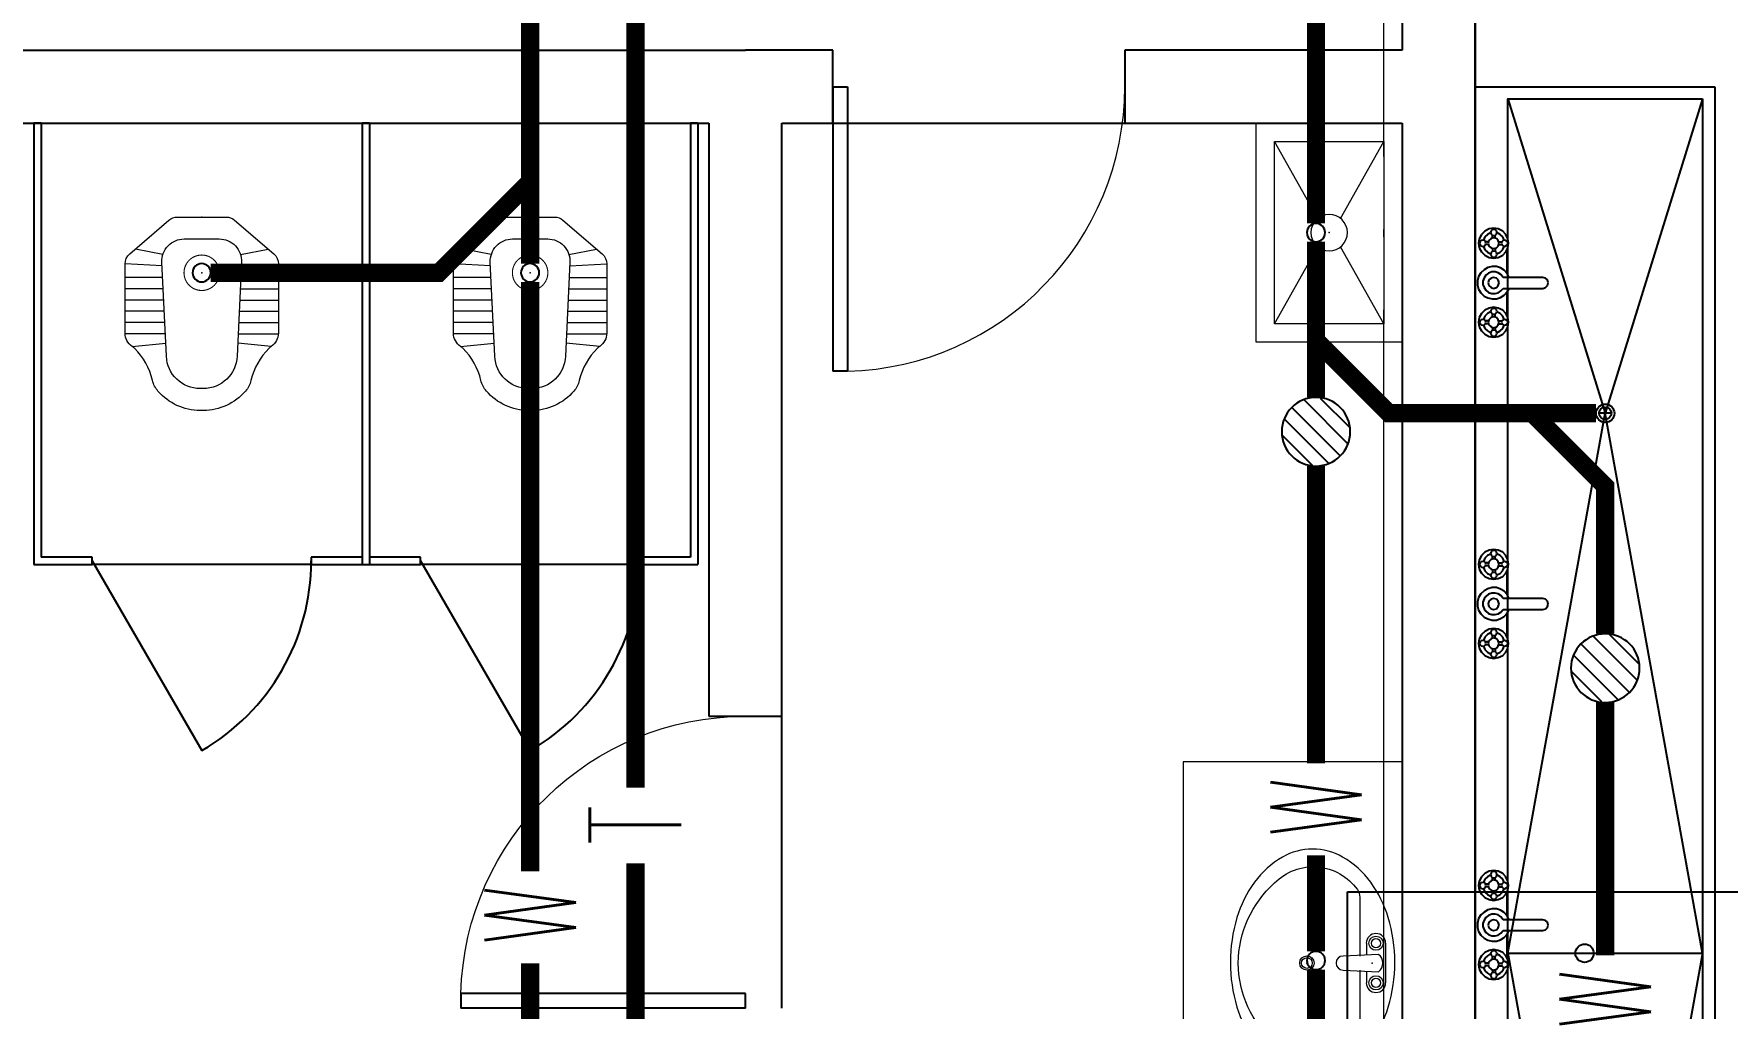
# Model space of a CAD drawing. Extents: x 1475400 to 1714963, y -629303 to -315532.
# Drawn here: x 1529958 to 1534599, y -370838 to -368167 of the extents above; entities that cross this region are included whole.
import ezdxf

# ---------------------------------------------------------------- set-up
doc = ezdxf.new("R2010")
doc.units = 0
doc.header["$LTSCALE"] = 1000
doc.linetypes.add('DASH', pattern=[0.35, 0.25, -0.1])
doc.linetypes.add('DOTE', pattern=[2.42, 2, -0.2, 0.02, -0.2])
doc.layers.add('DOTE', color=8, linetype='DOTE', lineweight=9)
doc.layers.add('LVTRY', color=8, linetype='Continuous', lineweight=9)
for name, color, linetype in [('LATRINE', 8, 'Continuous'), ('P-ANNO-IDEN', 3, 'Continuous'), ('P-DOMS-EQPM', 4, 'Continuous'), ('P-DOMS-IDEN', 7, 'Continuous'), ('P-DOMS-PIPE', 2, 'DASH'), ('P-FLDR', 7, 'Continuous'), ('P-VENT-IDEN', 153, 'Continuous'), ('P-VENT-PIPE', 205, 'Continuous'), ('WALL', 2, 'Continuous'), ('WINDOW', 4, 'Continuous'), ('建筑底图', 7, 'Continuous'), ('洁具', 253, 'Continuous')]:
    doc.layers.add(name, color=color, linetype=linetype)
doc.styles.add('_TWT_PIPETEXT', font='SIMPLEX', dxfattribs={"width": 0.8, "height": 2.5, "bigfont": 'HZTXT'})

# ---------------------------------------------------------------- blocks, each defined once
blk = doc.blocks.new('$DorLib2D$00000228')
at = {"color": 0}
blk.add_line((0.5, 0), (0, 0.866), dxfattribs=at)
blk.add_arc((0.5, 0), 1, 120, 180, dxfattribs=at)
blk = doc.blocks.new('$lvtry$00000204')
at = {"color": 0}
for p, q in [((-106.4, -102.8, 0), (-181.9, -87.7, 0)), ((48.2, -60, 0), (-48.2, -60, 0)), ((106.4, -102.8, 0), (181.9, -87.7, 0)), ((-108.6, -133.5, 0), (-210, -128, 0)), ((-109.1, -123.9, 0), (-97, -381.5, 0)), ((97, -381.5, 0), (109.1, -123.9, 0)), ((108.6, -133.5, 0), (210, -128, 0)), ((-107.1, -165.6, 0), (-210, -165.6, 0)), ((107.1, -165.6, 0), (210, -165.6, 0)), ((-105.7, -196.5, 0), (-210, -196.5, 0)), ((-104.2, -227.4, 0), (-210, -227.4, 0)), ((104.2, -227.4, 0), (210, -227.4, 0)), ((105.7, -196.5, 0), (210, -196.5, 0)), ((-102.8, -258.3, 0), (-210, -258.3, 0)), ((102.8, -258.3, 0), (210, -258.3, 0)), ((-101.3, -289.2, 0), (-210, -289.2, 0)), ((-99.9, -320.1, 0), (-210, -320.1, 0)), ((99.9, -320.1, 0), (210, -320.1, 0)), ((101.3, -289.2, 0), (210, -289.2, 0)), ((-190.7, -354.4, 0), (-98.7, -345.4, 0)), ((190.7, -354.4, 0), (98.7, -345.4, 0)), ((-4.3, -470, 0), (4.3, -470, 0))]:
    blk.add_line(p, q, dxfattribs=at)
at = {"color": 0, "elevation": 0}
blk.add_lwpolyline([(184.4, -359.6, -0.046574), (190.7, -354.4, 0.248797), (210, -318.1), (210, -128.3, 0.218491), (197.5, -101.1), (90.1, -8.7, 0.179479), (66.7, 0), (-66.7, 0, 0.179479), (-90.1, -8.7), (-197.5, -101.1, 0.218491), (-210, -128.3), (-210, -318.1, 0.248797), (-190.7, -354.4, -0.046574), (-184.4, -359.6, -0.139709), (-134.8, -448, 0.12003), (-120, -477, 0.218108), (-4.3, -530), (4.3, -530, 0.218108), (120, -477, 0.12003), (134.8, -448, -0.139709)], format="xyb", close=True, dxfattribs=at)
at = {"color": 0, "const_width": 3, "elevation": 0}
blk.add_lwpolyline([(48.6, -152.7, 1), (-48.6, -152.7, 1)], format="xyb", close=True, dxfattribs=at)
at = {"color": 0}
for centre, radius, start, end in [((-48.2, -121, 0), 61, 90, 182.693), ((48.2, -121, 0), 61, 357.307, 90), ((-4.3, -377.2, 0), 92.8, 182.693, 270), ((4.3, -377.2, 0), 92.8, 270, 357.307)]:
    blk.add_arc(centre, radius, start, end, dxfattribs=at)
for p in [(0, 0), (0, -152.7, 0)]:
    blk.add_point(p, dxfattribs=at)
blk = doc.blocks.new('a es')
at = {"layer": 'LATRINE'}
for p, q in [((133985.4, -20934.1), (133985.4, -21094.1)), ((135195.4, -20934.1), (133985.4, -20934.1)), ((134005.4, -21094.1), (134005.4, -20954.1)), ((135195.4, -20954.1), (134005.4, -20954.1)), ((135195.4, -20954.1), (135195.4, -20934.1)), ((133985.4, -21094.1), (134005.4, -21094.1)), ((134005.4, -21694.1), (133985.4, -21694.1)), ((133985.4, -21694.1), (133985.4, -21854.1)), ((134005.4, -21834.1), (134005.4, -21694.1)), ((135195.4, -21854.1), (133985.4, -21854.1)), ((135195.4, -21834.1), (134005.4, -21834.1)), ((135195.4, -21854.1), (135195.4, -21834.1))]:
    blk.add_line(p, q, dxfattribs=at)
at = {"layer": 'WINDOW'}
blk.add_line((133985.4, -21694.1), (133985.4, -21094.1), dxfattribs=at)
at = {"layer": 'LVTRY', "yscale": -1, "rotation": 89.99999999999999}
blk.add_blockref('$lvtry$00000204', (134938, -21394.1, 0), dxfattribs=at)
at = {"layer": 'WINDOW', "xscale": 600, "yscale": 600, "zscale": 600, "rotation": 90}
blk.add_blockref('$DorLib2D$00000228', (133995.4, -21394.1), dxfattribs=at)
blk = doc.blocks.new('$DorLib2D$00000001')
for p, q in [((0.45, 0.975), (0.5, 0.975)), ((0.45, 0), (0.45, 0.975)), ((0.5, 0), (0.5, 0.975)), ((0.5, 0), (0.45, 0))]:
    blk.add_line(p, q)
at = {"lineweight": 13}
blk.add_arc((0.475, 0), 0.975, 91.46928, 180, dxfattribs=at)
blk = doc.blocks.new('$lvtry$00000191')
at = {"color": 0}
for p, q in [((-250, -100, 0), (-39, -218.8, 0)), ((39, -218.8, 0), (250, -100, 0)), ((-250, -400, 0), (-39, -281.2, 0)), ((39, -281.2, 0), (250, -400, 0))]:
    blk.add_line(p, q, dxfattribs=at)
at = {"color": 0, "elevation": 0}
for points in [[(300, -450), (300, -50), (-300, -50), (-300, -450)], [(250, -400), (250, -100), (-250, -100), (-250, -400)]]:
    blk.add_lwpolyline(points, close=True, dxfattribs=at)
at = {"color": 0}
blk.add_circle((0, -250, 0), 50, dxfattribs=at)
for p in [(0, -100, 0), (0, -250, 0)]:
    blk.add_point(p, dxfattribs=at)
blk = doc.blocks.new('$lvtry$00000196')
at = {"color": 0}
for points in [[(219.4, -384.7, 0.106486), (288.5, -307.6, 0.130324), (310.3, -225.4, 0.130324), (288.5, -143.1, 0.106486), (219.4, -66, 0.084172), (122.7, -18.1, 0.073176), (0, 0, 0.073176), (-122.7, -18.1, 0.084172), (-219.4, -66, 0.106486), (-288.5, -143.1, 0.130324), (-310.3, -225.4, 0.130324), (-288.5, -307.6, 0.106486), (-219.4, -384.7, 0.084172), (-122.7, -432.7, 0.073176), (0, -450.7, 0.073176), (122.7, -432.7, 0.084172)], [(-21.8, -44.3), (-17.3, -142, 1), (21, -142), (25.6, -44.3, 0.493794)]]:
    blk.add_lwpolyline(points, format="xyb", close=True, dxfattribs=at)
for points in [[(-52.4, -25.1), (56.2, -25.1)], [(-52.4, -78), (-20.3, -78)], [(24, -78), (56.2, -78)]]:
    blk.add_lwpolyline(points, dxfattribs=at)
for points in [[(-217.8, -329.4, -0.467303), (-199.2, -102.7, -0.154885), (-179, -96.3), (-17.3, -96.3, -0.154885)], [(21, -96.3), (182.8, -96.3, -0.154885), (203, -102.7, -0.467303), (221.6, -329.4, -0.210278), (1.9, -429.5, -0.210278), (-217.8, -329.4, -0.467303)]]:
    blk.add_lwpolyline(points, format="xyb", dxfattribs=at)
for centre, radius in [((-52.4, -51.6), 19.4), ((-52.4, -51.6), 12.6), ((56.2, -51.6), 19.4), ((56.2, -51.6), 12.6), ((1.9, -241), 19.7), ((1.9, -241), 14.7)]:
    blk.add_circle(centre, radius, dxfattribs=at)
for centre, start, end in [((-52.4, -51.6), 90, 270), ((56.2, -51.6), 270, 90)]:
    blk.add_arc(centre, 26.5, start, end, dxfattribs=at)
for p in [(1.9, -62.4), (1.9, -241)]:
    blk.add_point(p, dxfattribs=at)
blk = doc.blocks.new('sadsdfc')
blk.add_circle((872613.2, -288489.6), 25)
at = {"layer": 'DOTE'}
blk.add_line((872063.1, -322606.2), (872063.1, -276588.1), dxfattribs=at)
at = {"layer": 'LVTRY', "color": 8}
blk.add_lwpolyline([(872113.1, -289764.6), (872113.1, -287964.6), (871513.1, -287964.6), (871513.1, -289764.6)], close=True, dxfattribs=at)
at = {"layer": 'WALL'}
for p, q in [((872113.1, -284114.6), (872113.1, -286014.6)), ((872313.1, -284114.6), (872313.1, -286114.6)), ((868263.1, -286014.6), (870313.1, -286014.6)), ((870553, -286014.6), (870313.1, -286014.6)), ((870553, -286214.6), (870553, -286014.6)), ((872113.1, -286014.6), (871353, -286014.6)), ((871353, -286014.6), (871353, -286214.6)), ((872313.1, -286114.6), (872313.1, -290364.6)), ((868263.1, -286214.6), (870213.1, -286214.6)), ((870213.1, -286214.6), (870213.1, -287840.1)), ((870413.1, -287840.1), (870413.1, -286214.6)), ((870413.1, -286214.6), (870553, -286214.6)), ((871353, -286214.6), (872113.1, -286214.6)), ((872113.1, -286214.6), (872113.1, -290364.6)), ((870213.1, -287840.1), (870413.1, -287840.1))]:
    blk.add_line(p, q, dxfattribs=at)
at = {"layer": 'WINDOW'}
for p, q in [((870553, -286214.6), (871353, -286214.6)), ((870413.1, -288640.1), (870413.1, -287840.1))]:
    blk.add_line(p, q, dxfattribs=at)
at = {"layer": '洁具'}
for p, q in [((872403.1, -286147.9), (872669.8, -287009.7)), ((872936.5, -286147.9), (872669.8, -287009.7)), ((872403.1, -290831.2), (872403.1, -286312.5)), ((872936.5, -286312.5), (872936.5, -290831.2)), ((872330.7, -286519.5), (872324.7, -286531.5)), ((872339.7, -286510.5), (872330.7, -286519.5)), ((872351.7, -286504.6), (872339.7, -286510.5)), ((872346.7, -286519.5), (872339.7, -286526.5)), ((872355.7, -286515.5), (872346.7, -286519.5)), ((872363.7, -286502.6), (872351.7, -286504.6)), ((872356.7, -286509.5), (872355.7, -286513.5)), ((872355.7, -286513.5), (872356.7, -286518.5)), ((872359.7, -286506.6), (872356.7, -286509.5)), ((872356.7, -286518.5), (872359.7, -286521.5)), ((872363.7, -286505.6), (872359.7, -286506.6)), ((872376.7, -286504.6), (872363.7, -286502.6)), ((872368.7, -286506.6), (872363.7, -286505.6)), ((872371.7, -286509.5), (872368.7, -286506.6)), ((872368.7, -286521.5), (872371.7, -286518.5)), ((872372.7, -286513.5), (872371.7, -286509.5)), ((872371.7, -286518.5), (872372.7, -286513.5)), ((872381.7, -286519.5), (872372.7, -286514.5)), ((872388.7, -286510.5), (872376.7, -286504.6)), ((872388.7, -286526.5), (872381.7, -286519.5)), ((872397.7, -286519.5), (872388.7, -286510.5)), ((872402.7, -286531.5), (872397.7, -286519.5)), ((872324.7, -286531.5), (872322.7, -286543.5)), ((872322.7, -286543.5), (872324.7, -286556.5)), ((872324.7, -286556.5), (872330.7, -286567.5)), ((872326.7, -286539.5), (872325.7, -286543.5)), ((872325.7, -286543.5), (872326.7, -286547.5)), ((872329.7, -286536.5), (872326.7, -286539.5)), ((872326.7, -286547.5), (872329.7, -286550.5)), ((872334.7, -286535.5), (872329.7, -286536.5)), ((872329.7, -286550.5), (872334.7, -286552.5)), ((872338.7, -286536.5), (872334.7, -286535.5)), ((872334.7, -286552.5), (872338.7, -286550.5)), ((872339.7, -286526.5), (872335.7, -286535.5)), ((872335.7, -286552.5), (872339.7, -286561.5)), ((872341.7, -286539.5), (872338.7, -286536.5)), ((872338.7, -286550.5), (872341.7, -286547.5)), ((872339.7, -286561.5), (872346.7, -286568.5)), ((872349.7, -286539.5), (872341.7, -286539.5)), ((872342.7, -286543.5), (872341.7, -286539.5)), ((872341.7, -286547.5), (872342.7, -286543.5)), ((872349.7, -286547.5), (872341.7, -286547.5)), ((872350.7, -286536.5), (872348.7, -286543.5)), ((872348.7, -286543.5), (872350.7, -286551.5)), ((872356.7, -286530.5), (872350.7, -286536.5)), ((872350.7, -286551.5), (872356.7, -286556.5)), ((872363.7, -286528.5), (872356.7, -286530.5)), ((872356.7, -286556.5), (872363.7, -286558.5)), ((872359.7, -286566.5), (872356.7, -286569.5)), ((872359.7, -286521.5), (872363.7, -286522.5)), ((872363.7, -286565.5), (872359.7, -286566.5)), ((872360.7, -286529.5), (872360.7, -286521.5)), ((872360.7, -286558.5), (872360.7, -286566.5)), ((872363.7, -286522.5), (872368.7, -286521.5)), ((872371.7, -286530.5), (872363.7, -286528.5)), ((872363.7, -286558.5), (872371.7, -286556.5)), ((872368.7, -286566.5), (872363.7, -286565.5)), ((872367.7, -286529.5), (872367.7, -286521.5)), ((872367.7, -286558.5), (872367.7, -286566.5)), ((872371.7, -286569.5), (872368.7, -286566.5)), ((872376.7, -286536.5), (872371.7, -286530.5)), ((872371.7, -286556.5), (872376.7, -286551.5)), ((872378.7, -286543.5), (872376.7, -286536.5)), ((872376.7, -286551.5), (872378.7, -286543.5)), ((872378.7, -286539.5), (872386.7, -286539.5)), ((872378.7, -286547.5), (872386.7, -286547.5)), ((872381.7, -286568.5), (872388.7, -286560.5)), ((872386.7, -286539.5), (872385.7, -286543.5)), ((872385.7, -286543.5), (872386.7, -286547.5)), ((872389.7, -286536.5), (872386.7, -286539.5)), ((872386.7, -286547.5), (872389.7, -286550.5)), ((872392.7, -286535.5), (872388.7, -286526.5)), ((872388.7, -286560.5), (872392.7, -286551.5)), ((872393.7, -286535.5), (872389.7, -286536.5)), ((872389.7, -286550.5), (872393.7, -286552.5)), ((872397.7, -286536.5), (872393.7, -286535.5)), ((872393.7, -286552.5), (872397.7, -286550.5)), ((872401.7, -286539.5), (872397.7, -286536.5)), ((872397.7, -286550.5), (872401.7, -286547.5)), ((872397.7, -286567.5), (872402.7, -286556.5)), ((872399.7, -286564.5), (872399.7, -286624.4)), ((872402.7, -286543.5), (872401.7, -286539.5)), ((872401.7, -286547.5), (872402.7, -286543.5)), ((872404.7, -286543.5), (872402.7, -286531.5)), ((872402.7, -286556.5), (872404.7, -286543.5)), ((872330.7, -286567.5), (872339.7, -286576.5)), ((872347.7, -286610.4), (872337.7, -286616.4)), ((872339.7, -286576.5), (872351.7, -286582.5)), ((872346.7, -286568.5), (872355.7, -286572.5)), ((872359.7, -286607.4), (872347.7, -286610.4)), ((872351.7, -286582.5), (872363.7, -286584.5)), ((872356.7, -286569.5), (872355.7, -286573.5)), ((872355.7, -286573.5), (872356.7, -286577.5)), ((872356.7, -286577.5), (872359.7, -286580.5)), ((872359.7, -286580.5), (872363.7, -286581.5)), ((872371.7, -286607.4), (872359.7, -286607.4)), ((872363.7, -286581.5), (872368.7, -286580.5)), ((872363.7, -286584.5), (872376.7, -286582.5)), ((872368.7, -286580.5), (872371.7, -286577.5)), ((872372.7, -286573.5), (872371.7, -286569.5)), ((872371.7, -286577.5), (872372.7, -286573.5)), ((872382.7, -286611.4), (872371.7, -286607.4)), ((872372.7, -286572.5), (872381.7, -286568.5)), ((872376.7, -286582.5), (872388.7, -286576.5)), ((872392.7, -286617.4), (872382.7, -286611.4)), ((872388.7, -286576.5), (872397.7, -286567.5)), ((872322.7, -286634.4), (872319.7, -286646.4)), ((872319.7, -286646.4), (872319.7, -286658.4)), ((872319.7, -286658.4), (872322.7, -286669.4)), ((872328.7, -286624.4), (872322.7, -286634.4)), ((872337.7, -286616.4), (872328.7, -286624.4)), ((872337.7, -286638.4), (872334.7, -286647.4)), ((872334.7, -286647.4), (872334.7, -286656.4)), ((872334.7, -286656.4), (872337.7, -286665.4)), ((872342.7, -286631.4), (872337.7, -286638.4)), ((872349.7, -286625.4), (872342.7, -286631.4)), ((872350.7, -286644.4), (872348.7, -286652.4)), ((872348.7, -286652.4), (872350.7, -286659.4)), ((872358.7, -286622.4), (872349.7, -286625.4)), ((872356.7, -286639.4), (872350.7, -286644.4)), ((872363.7, -286637.4), (872356.7, -286639.4)), ((872367.7, -286622.4), (872358.7, -286622.4)), ((872371.7, -286639.4), (872363.7, -286637.4)), ((872376.7, -286624.4), (872367.7, -286622.4)), ((872376.7, -286644.4), (872371.7, -286639.4)), ((872383.7, -286629.4), (872376.7, -286624.4)), ((872378.7, -286652.4), (872376.7, -286644.4)), ((872376.7, -286659.4), (872378.7, -286652.4)), ((872389.7, -286637.4), (872383.7, -286629.4)), ((872498.7, -286637.4), (872389.7, -286637.4)), ((872400.7, -286626.4), (872392.7, -286617.4)), ((872406.7, -286637.4), (872400.7, -286626.4)), ((872505.7, -286639.4), (872498.7, -286637.4)), ((872511.7, -286644.4), (872505.7, -286639.4)), ((872513.7, -286652.4), (872511.7, -286644.4)), ((872511.7, -286659.4), (872513.7, -286652.4)), ((872322.7, -286669.4), (872328.7, -286679.3)), ((872328.7, -286679.3), (872337.7, -286688.3)), ((872337.7, -286665.4), (872342.7, -286672.4)), ((872337.7, -286688.3), (872347.7, -286693.3)), ((872342.7, -286672.4), (872349.7, -286678.3)), ((872347.7, -286693.3), (872359.7, -286696.3)), ((872349.7, -286678.3), (872358.7, -286681.3)), ((872350.7, -286659.4), (872356.7, -286665.4)), ((872356.7, -286665.4), (872363.7, -286667.4)), ((872358.7, -286681.3), (872367.7, -286681.3)), ((872359.7, -286696.3), (872371.7, -286696.3)), ((872363.7, -286667.4), (872371.7, -286665.4)), ((872367.7, -286681.3), (872376.7, -286679.3)), ((872371.7, -286665.4), (872376.7, -286659.4)), ((872371.7, -286696.3), (872382.7, -286692.3)), ((872376.7, -286679.3), (872383.7, -286674.4)), ((872382.7, -286692.3), (872392.7, -286686.3)), ((872383.7, -286674.4), (872389.7, -286667.4)), ((872389.7, -286667.4), (872498.7, -286667.4)), ((872392.7, -286686.3), (872400.7, -286677.3)), ((872399.7, -286679.3), (872399.7, -286739.3)), ((872400.7, -286677.3), (872406.7, -286667.4)), ((872498.7, -286667.4), (872505.7, -286665.4)), ((872505.7, -286665.4), (872511.7, -286659.4)), ((872324.7, -286747.3), (872322.7, -286760.2)), ((872330.7, -286736.3), (872324.7, -286747.3)), ((872339.7, -286727.3), (872330.7, -286736.3)), ((872339.7, -286743.3), (872335.7, -286752.3)), ((872351.7, -286721.3), (872339.7, -286727.3)), ((872346.7, -286736.3), (872339.7, -286743.3)), ((872355.7, -286731.3), (872346.7, -286736.3)), ((872356.7, -286747.3), (872350.7, -286753.3)), ((872363.7, -286719.3), (872351.7, -286721.3)), ((872356.7, -286726.3), (872355.7, -286730.3)), ((872355.7, -286730.3), (872356.7, -286734.3)), ((872359.7, -286723.3), (872356.7, -286726.3)), ((872356.7, -286734.3), (872359.7, -286737.3)), ((872363.7, -286745.3), (872356.7, -286747.3)), ((872363.7, -286722.3), (872359.7, -286723.3)), ((872359.7, -286737.3), (872363.7, -286738.3)), ((872360.7, -286746.3), (872360.7, -286738.3)), ((872376.7, -286721.3), (872363.7, -286719.3)), ((872368.7, -286723.3), (872363.7, -286722.3)), ((872363.7, -286738.3), (872368.7, -286737.3)), ((872371.7, -286747.3), (872363.7, -286745.3)), ((872367.7, -286746.3), (872367.7, -286738.3)), ((872371.7, -286726.3), (872368.7, -286723.3)), ((872368.7, -286737.3), (872371.7, -286734.3)), ((872372.7, -286730.3), (872371.7, -286726.3)), ((872371.7, -286734.3), (872372.7, -286730.3)), ((872376.7, -286753.3), (872371.7, -286747.3)), ((872381.7, -286736.3), (872372.7, -286731.3)), ((872388.7, -286727.3), (872376.7, -286721.3)), ((872388.7, -286743.3), (872381.7, -286736.3)), ((872397.7, -286736.3), (872388.7, -286727.3)), ((872392.7, -286752.3), (872388.7, -286743.3)), ((872402.7, -286747.3), (872397.7, -286736.3)), ((872404.7, -286760.2), (872402.7, -286747.3)), ((872322.7, -286760.2), (872324.7, -286773.2)), ((872324.7, -286773.2), (872330.7, -286784.2)), ((872326.7, -286756.3), (872325.7, -286760.2)), ((872325.7, -286760.2), (872326.7, -286764.2)), ((872329.7, -286753.3), (872326.7, -286756.3)), ((872326.7, -286764.2), (872329.7, -286767.2)), ((872334.7, -286752.3), (872329.7, -286753.3)), ((872329.7, -286767.2), (872334.7, -286768.2)), ((872330.7, -286784.2), (872339.7, -286793.2)), ((872338.7, -286753.3), (872334.7, -286752.3)), ((872334.7, -286768.2), (872338.7, -286767.2)), ((872335.7, -286768.2), (872339.7, -286777.2)), ((872341.7, -286756.3), (872338.7, -286753.3)), ((872338.7, -286767.2), (872341.7, -286764.2)), ((872339.7, -286777.2), (872346.7, -286784.2)), ((872339.7, -286793.2), (872351.7, -286799.2)), ((872349.7, -286756.3), (872341.7, -286756.3)), ((872342.7, -286760.2), (872341.7, -286756.3)), ((872341.7, -286764.2), (872342.7, -286760.2)), ((872349.7, -286764.2), (872341.7, -286764.2)), ((872346.7, -286784.2), (872355.7, -286789.2)), ((872350.7, -286753.3), (872348.7, -286760.2)), ((872348.7, -286760.2), (872350.7, -286767.2)), ((872350.7, -286767.2), (872356.7, -286773.2)), ((872356.7, -286786.2), (872355.7, -286790.2)), ((872355.7, -286790.2), (872356.7, -286794.2)), ((872356.7, -286773.2), (872363.7, -286775.2)), ((872359.7, -286783.2), (872356.7, -286786.2)), ((872356.7, -286794.2), (872359.7, -286797.2)), ((872363.7, -286782.2), (872359.7, -286783.2)), ((872359.7, -286797.2), (872363.7, -286798.2)), ((872360.7, -286774.2), (872360.7, -286782.2)), ((872363.7, -286775.2), (872371.7, -286773.2)), ((872368.7, -286783.2), (872363.7, -286782.2)), ((872363.7, -286798.2), (872368.7, -286797.2)), ((872367.7, -286774.2), (872367.7, -286782.2)), ((872371.7, -286786.2), (872368.7, -286783.2)), ((872368.7, -286797.2), (872371.7, -286794.2)), ((872371.7, -286773.2), (872376.7, -286767.2)), ((872372.7, -286790.2), (872371.7, -286786.2)), ((872371.7, -286794.2), (872372.7, -286790.2)), ((872372.7, -286789.2), (872381.7, -286784.2)), ((872378.7, -286760.2), (872376.7, -286753.3)), ((872376.7, -286767.2), (872378.7, -286760.2)), ((872376.7, -286799.2), (872388.7, -286793.2)), ((872378.7, -286756.3), (872386.7, -286756.3)), ((872378.7, -286764.2), (872386.7, -286764.2)), ((872381.7, -286784.2), (872388.7, -286777.2)), ((872386.7, -286756.3), (872385.7, -286760.2)), ((872385.7, -286760.2), (872386.7, -286764.2)), ((872389.7, -286753.3), (872386.7, -286756.3)), ((872386.7, -286764.2), (872389.7, -286767.2)), ((872388.7, -286777.2), (872392.7, -286768.2)), ((872388.7, -286793.2), (872397.7, -286784.2)), ((872393.7, -286752.3), (872389.7, -286753.3)), ((872389.7, -286767.2), (872393.7, -286768.2)), ((872397.7, -286753.3), (872393.7, -286752.3)), ((872393.7, -286768.2), (872397.7, -286767.2)), ((872401.7, -286756.3), (872397.7, -286753.3)), ((872397.7, -286767.2), (872401.7, -286764.2)), ((872397.7, -286784.2), (872402.7, -286773.2)), ((872402.7, -286760.2), (872401.7, -286756.3)), ((872401.7, -286764.2), (872402.7, -286760.2)), ((872402.7, -286773.2), (872404.7, -286760.2)), ((872351.7, -286799.2), (872363.7, -286801.2)), ((872363.7, -286801.2), (872376.7, -286799.2)), ((872686.5, -287009.7), (872653.2, -287009.7)), ((872330.7, -287399.7), (872324.7, -287411.7)), ((872339.7, -287390.7), (872330.7, -287399.7)), ((872351.7, -287384.7), (872339.7, -287390.7)), ((872346.7, -287399.7), (872339.7, -287406.7)), ((872355.7, -287395.7), (872346.7, -287399.7)), ((872363.7, -287382.7), (872351.7, -287384.7)), ((872356.7, -287389.7), (872355.7, -287393.7)), ((872355.7, -287393.7), (872356.7, -287398.7)), ((872359.7, -287386.7), (872356.7, -287389.7)), ((872356.7, -287398.7), (872359.7, -287401.7)), ((872363.7, -287385.7), (872359.7, -287386.7)), ((872359.7, -287401.7), (872363.7, -287402.7)), ((872360.7, -287409.7), (872360.7, -287401.7)), ((872376.7, -287384.7), (872363.7, -287382.7)), ((872368.7, -287386.7), (872363.7, -287385.7)), ((872363.7, -287402.7), (872368.7, -287401.7)), ((872367.7, -287409.7), (872367.7, -287401.7)), ((872371.7, -287389.7), (872368.7, -287386.7)), ((872368.7, -287401.7), (872371.7, -287398.7)), ((872372.7, -287393.7), (872371.7, -287389.7)), ((872371.7, -287398.7), (872372.7, -287393.7)), ((872381.7, -287399.7), (872372.7, -287394.7)), ((872388.7, -287390.7), (872376.7, -287384.7)), ((872388.7, -287406.7), (872381.7, -287399.7)), ((872397.7, -287399.7), (872388.7, -287390.7)), ((872402.7, -287411.7), (872397.7, -287399.7)), ((872324.7, -287411.7), (872322.7, -287423.7)), ((872322.7, -287423.7), (872324.7, -287436.7)), ((872324.7, -287436.7), (872330.7, -287447.7)), ((872326.7, -287419.7), (872325.7, -287423.7)), ((872325.7, -287423.7), (872326.7, -287427.7)), ((872329.7, -287416.7), (872326.7, -287419.7)), ((872326.7, -287427.7), (872329.7, -287430.7)), ((872334.7, -287415.7), (872329.7, -287416.7)), ((872329.7, -287430.7), (872334.7, -287432.7)), ((872330.7, -287447.7), (872339.7, -287456.7)), ((872338.7, -287416.7), (872334.7, -287415.7)), ((872334.7, -287432.7), (872338.7, -287430.7)), ((872339.7, -287406.7), (872335.7, -287415.7)), ((872335.7, -287432.7), (872339.7, -287441.7)), ((872341.7, -287419.7), (872338.7, -287416.7)), ((872338.7, -287430.7), (872341.7, -287427.7)), ((872339.7, -287441.7), (872346.7, -287448.7)), ((872349.7, -287419.7), (872341.7, -287419.7)), ((872342.7, -287423.7), (872341.7, -287419.7)), ((872341.7, -287427.7), (872342.7, -287423.7)), ((872349.7, -287427.7), (872341.7, -287427.7)), ((872350.7, -287416.7), (872348.7, -287423.7)), ((872348.7, -287423.7), (872350.7, -287431.7)), ((872356.7, -287410.7), (872350.7, -287416.7)), ((872350.7, -287431.7), (872356.7, -287436.7)), ((872363.7, -287408.7), (872356.7, -287410.7)), ((872356.7, -287436.7), (872363.7, -287438.7)), ((872359.7, -287446.7), (872356.7, -287449.7)), ((872363.7, -287445.7), (872359.7, -287446.7)), ((872360.7, -287438.7), (872360.7, -287446.7)), ((872371.7, -287410.7), (872363.7, -287408.7)), ((872363.7, -287438.7), (872371.7, -287436.7)), ((872368.7, -287446.7), (872363.7, -287445.7)), ((872367.7, -287438.7), (872367.7, -287446.7)), ((872371.7, -287449.7), (872368.7, -287446.7)), ((872376.7, -287416.7), (872371.7, -287410.7)), ((872371.7, -287436.7), (872376.7, -287431.7)), ((872378.7, -287423.7), (872376.7, -287416.7)), ((872376.7, -287431.7), (872378.7, -287423.7)), ((872378.7, -287419.7), (872386.7, -287419.7)), ((872378.7, -287427.7), (872386.7, -287427.7)), ((872381.7, -287448.7), (872388.7, -287440.7)), ((872386.7, -287419.7), (872385.7, -287423.7)), ((872385.7, -287423.7), (872386.7, -287427.7)), ((872389.7, -287416.7), (872386.7, -287419.7)), ((872386.7, -287427.7), (872389.7, -287430.7)), ((872392.7, -287415.7), (872388.7, -287406.7)), ((872388.7, -287440.7), (872392.7, -287431.7)), ((872388.7, -287456.7), (872397.7, -287447.7)), ((872393.7, -287415.7), (872389.7, -287416.7)), ((872389.7, -287430.7), (872393.7, -287432.7)), ((872397.7, -287416.7), (872393.7, -287415.7)), ((872393.7, -287432.7), (872397.7, -287430.7)), ((872401.7, -287419.7), (872397.7, -287416.7)), ((872397.7, -287430.7), (872401.7, -287427.7)), ((872397.7, -287447.7), (872402.7, -287436.7)), ((872399.7, -287444.7), (872399.7, -287504.6)), ((872402.7, -287423.7), (872401.7, -287419.7)), ((872401.7, -287427.7), (872402.7, -287423.7)), ((872404.7, -287423.7), (872402.7, -287411.7)), ((872402.7, -287436.7), (872404.7, -287423.7)), ((872347.7, -287490.6), (872337.7, -287496.6)), ((872339.7, -287456.7), (872351.7, -287462.7)), ((872346.7, -287448.7), (872355.7, -287452.7)), ((872359.7, -287487.6), (872347.7, -287490.6)), ((872351.7, -287462.7), (872363.7, -287464.6)), ((872356.7, -287449.7), (872355.7, -287453.7)), ((872355.7, -287453.7), (872356.7, -287457.7)), ((872356.7, -287457.7), (872359.7, -287460.7)), ((872359.7, -287460.7), (872363.7, -287461.7)), ((872371.7, -287487.6), (872359.7, -287487.6)), ((872363.7, -287461.7), (872368.7, -287460.7)), ((872363.7, -287464.6), (872376.7, -287462.7)), ((872368.7, -287460.7), (872371.7, -287457.7)), ((872372.7, -287453.7), (872371.7, -287449.7)), ((872371.7, -287457.7), (872372.7, -287453.7)), ((872382.7, -287491.6), (872371.7, -287487.6)), ((872372.7, -287452.7), (872381.7, -287448.7)), ((872376.7, -287462.7), (872388.7, -287456.7)), ((872392.7, -287497.6), (872382.7, -287491.6)), ((872322.7, -287514.6), (872319.7, -287526.6)), ((872319.7, -287526.6), (872319.7, -287538.6)), ((872319.7, -287538.6), (872322.7, -287549.5)), ((872328.7, -287504.6), (872322.7, -287514.6)), ((872337.7, -287496.6), (872328.7, -287504.6)), ((872337.7, -287518.6), (872334.7, -287527.6)), ((872334.7, -287527.6), (872334.7, -287536.6)), ((872334.7, -287536.6), (872337.7, -287545.6)), ((872342.7, -287511.6), (872337.7, -287518.6)), ((872349.7, -287505.6), (872342.7, -287511.6)), ((872350.7, -287524.6), (872348.7, -287532.6)), ((872348.7, -287532.6), (872350.7, -287539.6)), ((872358.7, -287502.6), (872349.7, -287505.6)), ((872356.7, -287519.6), (872350.7, -287524.6)), ((872350.7, -287539.6), (872356.7, -287545.6)), ((872363.7, -287517.6), (872356.7, -287519.6)), ((872367.7, -287502.6), (872358.7, -287502.6)), ((872371.7, -287519.6), (872363.7, -287517.6)), ((872376.7, -287504.6), (872367.7, -287502.6)), ((872376.7, -287524.6), (872371.7, -287519.6)), ((872371.7, -287545.6), (872376.7, -287539.6)), ((872383.7, -287509.6), (872376.7, -287504.6)), ((872378.7, -287532.6), (872376.7, -287524.6)), ((872376.7, -287539.6), (872378.7, -287532.6)), ((872389.7, -287517.6), (872383.7, -287509.6)), ((872498.7, -287517.6), (872389.7, -287517.6)), ((872400.7, -287506.6), (872392.7, -287497.6)), ((872406.7, -287517.6), (872400.7, -287506.6)), ((872505.7, -287519.6), (872498.7, -287517.6)), ((872511.7, -287524.6), (872505.7, -287519.6)), ((872505.7, -287545.6), (872511.7, -287539.6)), ((872513.7, -287532.6), (872511.7, -287524.6)), ((872511.7, -287539.6), (872513.7, -287532.6)), ((872322.7, -287549.5), (872328.7, -287559.5)), ((872328.7, -287559.5), (872337.7, -287568.5)), ((872337.7, -287545.6), (872342.7, -287552.5)), ((872337.7, -287568.5), (872347.7, -287573.5)), ((872342.7, -287552.5), (872349.7, -287558.5)), ((872347.7, -287573.5), (872359.7, -287576.5)), ((872349.7, -287558.5), (872358.7, -287561.5)), ((872356.7, -287545.6), (872363.7, -287547.6)), ((872358.7, -287561.5), (872367.7, -287561.5)), ((872359.7, -287576.5), (872371.7, -287576.5)), ((872363.7, -287547.6), (872371.7, -287545.6)), ((872367.7, -287561.5), (872376.7, -287559.5)), ((872371.7, -287576.5), (872382.7, -287572.5)), ((872376.7, -287559.5), (872383.7, -287554.5)), ((872382.7, -287572.5), (872392.7, -287566.5)), ((872383.7, -287554.5), (872389.7, -287547.6)), ((872389.7, -287547.6), (872498.7, -287547.6)), ((872392.7, -287566.5), (872400.7, -287557.5)), ((872399.7, -287559.5), (872399.7, -287619.5)), ((872400.7, -287557.5), (872406.7, -287547.6)), ((872498.7, -287547.6), (872505.7, -287545.6)), ((872324.7, -287627.5), (872322.7, -287640.4)), ((872330.7, -287616.5), (872324.7, -287627.5)), ((872329.7, -287633.4), (872326.7, -287636.4)), ((872334.7, -287632.4), (872329.7, -287633.4)), ((872339.7, -287607.5), (872330.7, -287616.5)), ((872338.7, -287633.4), (872334.7, -287632.4)), ((872339.7, -287623.5), (872335.7, -287632.4)), ((872341.7, -287636.4), (872338.7, -287633.4)), ((872351.7, -287601.5), (872339.7, -287607.5)), ((872346.7, -287616.5), (872339.7, -287623.5)), ((872355.7, -287611.5), (872346.7, -287616.5)), ((872350.7, -287633.4), (872348.7, -287640.4)), ((872356.7, -287627.5), (872350.7, -287633.4)), ((872363.7, -287599.5), (872351.7, -287601.5)), ((872356.7, -287606.5), (872355.7, -287610.5)), ((872355.7, -287610.5), (872356.7, -287614.5)), ((872359.7, -287603.5), (872356.7, -287606.5)), ((872356.7, -287614.5), (872359.7, -287617.5)), ((872363.7, -287625.5), (872356.7, -287627.5)), ((872363.7, -287602.5), (872359.7, -287603.5)), ((872359.7, -287617.5), (872363.7, -287618.5)), ((872360.7, -287626.5), (872360.7, -287618.5)), ((872376.7, -287601.5), (872363.7, -287599.5)), ((872368.7, -287603.5), (872363.7, -287602.5)), ((872363.7, -287618.5), (872368.7, -287617.5)), ((872371.7, -287627.5), (872363.7, -287625.5)), ((872367.7, -287626.5), (872367.7, -287618.5)), ((872371.7, -287606.5), (872368.7, -287603.5)), ((872368.7, -287617.5), (872371.7, -287614.5)), ((872372.7, -287610.5), (872371.7, -287606.5)), ((872371.7, -287614.5), (872372.7, -287610.5)), ((872376.7, -287633.4), (872371.7, -287627.5)), ((872381.7, -287616.5), (872372.7, -287611.5)), ((872388.7, -287607.5), (872376.7, -287601.5)), ((872378.7, -287640.4), (872376.7, -287633.4)), ((872388.7, -287623.5), (872381.7, -287616.5)), ((872389.7, -287633.4), (872386.7, -287636.4)), ((872397.7, -287616.5), (872388.7, -287607.5)), ((872392.7, -287632.4), (872388.7, -287623.5)), ((872393.7, -287632.4), (872389.7, -287633.4)), ((872397.7, -287633.4), (872393.7, -287632.4)), ((872402.7, -287627.5), (872397.7, -287616.5)), ((872401.7, -287636.4), (872397.7, -287633.4)), ((872404.7, -287640.4), (872402.7, -287627.5)), ((872322.7, -287640.4), (872324.7, -287653.4)), ((872324.7, -287653.4), (872330.7, -287664.4)), ((872326.7, -287636.4), (872325.7, -287640.4)), ((872325.7, -287640.4), (872326.7, -287644.4)), ((872326.7, -287644.4), (872329.7, -287647.4)), ((872329.7, -287647.4), (872334.7, -287648.4)), ((872330.7, -287664.4), (872339.7, -287673.4)), ((872334.7, -287648.4), (872338.7, -287647.4)), ((872335.7, -287648.4), (872339.7, -287657.4)), ((872338.7, -287647.4), (872341.7, -287644.4)), ((872339.7, -287657.4), (872346.7, -287664.4)), ((872339.7, -287673.4), (872351.7, -287679.4)), ((872349.7, -287636.4), (872341.7, -287636.4)), ((872342.7, -287640.4), (872341.7, -287636.4)), ((872341.7, -287644.4), (872342.7, -287640.4)), ((872349.7, -287644.4), (872341.7, -287644.4)), ((872346.7, -287664.4), (872355.7, -287669.4)), ((872348.7, -287640.4), (872350.7, -287647.4)), ((872350.7, -287647.4), (872356.7, -287653.4)), ((872351.7, -287679.4), (872363.7, -287681.4)), ((872356.7, -287666.4), (872355.7, -287670.4)), ((872355.7, -287670.4), (872356.7, -287674.4)), ((872356.7, -287653.4), (872363.7, -287655.4)), ((872359.7, -287663.4), (872356.7, -287666.4)), ((872356.7, -287674.4), (872359.7, -287677.4)), ((872363.7, -287662.4), (872359.7, -287663.4)), ((872359.7, -287677.4), (872363.7, -287678.4)), ((872360.7, -287654.4), (872360.7, -287662.4)), ((872363.7, -287655.4), (872371.7, -287653.4)), ((872368.7, -287663.4), (872363.7, -287662.4)), ((872363.7, -287678.4), (872368.7, -287677.4)), ((872363.7, -287681.4), (872376.7, -287679.4)), ((872367.7, -287654.4), (872367.7, -287662.4)), ((872371.7, -287666.4), (872368.7, -287663.4)), ((872368.7, -287677.4), (872371.7, -287674.4)), ((872371.7, -287653.4), (872376.7, -287647.4)), ((872372.7, -287670.4), (872371.7, -287666.4)), ((872371.7, -287674.4), (872372.7, -287670.4)), ((872372.7, -287669.4), (872381.7, -287664.4)), ((872376.7, -287647.4), (872378.7, -287640.4)), ((872376.7, -287679.4), (872388.7, -287673.4)), ((872378.7, -287636.4), (872386.7, -287636.4)), ((872378.7, -287644.4), (872386.7, -287644.4)), ((872381.7, -287664.4), (872388.7, -287657.4)), ((872386.7, -287636.4), (872385.7, -287640.4)), ((872385.7, -287640.4), (872386.7, -287644.4)), ((872386.7, -287644.4), (872389.7, -287647.4)), ((872388.7, -287657.4), (872392.7, -287648.4)), ((872388.7, -287673.4), (872397.7, -287664.4)), ((872389.7, -287647.4), (872393.7, -287648.4)), ((872393.7, -287648.4), (872397.7, -287647.4)), ((872397.7, -287647.4), (872401.7, -287644.4)), ((872397.7, -287664.4), (872402.7, -287653.4)), ((872402.7, -287640.4), (872401.7, -287636.4)), ((872401.7, -287644.4), (872402.7, -287640.4)), ((872402.7, -287653.4), (872404.7, -287640.4)), ((872330.7, -288279.9), (872324.7, -288291.9)), ((872339.7, -288270.9), (872330.7, -288279.9)), ((872351.7, -288264.9), (872339.7, -288270.9)), ((872346.7, -288279.9), (872339.7, -288286.9)), ((872355.7, -288275.9), (872346.7, -288279.9)), ((872363.7, -288262.9), (872351.7, -288264.9)), ((872356.7, -288269.9), (872355.7, -288273.9)), ((872355.7, -288273.9), (872356.7, -288278.9)), ((872359.7, -288266.9), (872356.7, -288269.9)), ((872356.7, -288278.9), (872359.7, -288281.9)), ((872363.7, -288265.9), (872359.7, -288266.9)), ((872359.7, -288281.9), (872363.7, -288282.9)), ((872360.7, -288289.9), (872360.7, -288281.9)), ((872376.7, -288264.9), (872363.7, -288262.9)), ((872368.7, -288266.9), (872363.7, -288265.9)), ((872363.7, -288282.9), (872368.7, -288281.9)), ((872367.7, -288289.9), (872367.7, -288281.9)), ((872371.7, -288269.9), (872368.7, -288266.9)), ((872368.7, -288281.9), (872371.7, -288278.9)), ((872372.7, -288273.9), (872371.7, -288269.9)), ((872371.7, -288278.9), (872372.7, -288273.9)), ((872381.7, -288279.9), (872372.7, -288274.9)), ((872388.7, -288270.9), (872376.7, -288264.9)), ((872388.7, -288286.9), (872381.7, -288279.9)), ((872397.7, -288279.9), (872388.7, -288270.9)), ((872402.7, -288291.9), (872397.7, -288279.9)), ((872324.7, -288291.9), (872322.7, -288303.9)), ((872322.7, -288303.9), (872324.7, -288316.9)), ((872324.7, -288316.9), (872330.7, -288327.9)), ((872326.7, -288299.9), (872325.7, -288303.9)), ((872325.7, -288303.9), (872326.7, -288307.9)), ((872329.7, -288296.9), (872326.7, -288299.9)), ((872326.7, -288307.9), (872329.7, -288310.9)), ((872334.7, -288295.9), (872329.7, -288296.9)), ((872329.7, -288310.9), (872334.7, -288312.9)), ((872330.7, -288327.9), (872339.7, -288336.9)), ((872338.7, -288296.9), (872334.7, -288295.9)), ((872334.7, -288312.9), (872338.7, -288310.9)), ((872339.7, -288286.9), (872335.7, -288295.9)), ((872335.7, -288312.9), (872339.7, -288321.9)), ((872341.7, -288299.9), (872338.7, -288296.9)), ((872338.7, -288310.9), (872341.7, -288307.9)), ((872339.7, -288321.9), (872346.7, -288328.9)), ((872349.7, -288299.9), (872341.7, -288299.9)), ((872342.7, -288303.9), (872341.7, -288299.9)), ((872341.7, -288307.9), (872342.7, -288303.9)), ((872349.7, -288307.9), (872341.7, -288307.9)), ((872346.7, -288328.9), (872355.7, -288332.9)), ((872350.7, -288296.9), (872348.7, -288303.9)), ((872348.7, -288303.9), (872350.7, -288311.9)), ((872356.7, -288290.9), (872350.7, -288296.9)), ((872350.7, -288311.9), (872356.7, -288316.9)), ((872356.7, -288329.9), (872355.7, -288333.9)), ((872363.7, -288288.9), (872356.7, -288290.9)), ((872356.7, -288316.9), (872363.7, -288318.9)), ((872359.7, -288326.9), (872356.7, -288329.9)), ((872363.7, -288325.9), (872359.7, -288326.9)), ((872360.7, -288318.9), (872360.7, -288326.9)), ((872371.7, -288290.9), (872363.7, -288288.9)), ((872363.7, -288318.9), (872371.7, -288316.9)), ((872368.7, -288326.9), (872363.7, -288325.9)), ((872367.7, -288318.9), (872367.7, -288326.9)), ((872371.7, -288329.9), (872368.7, -288326.9)), ((872376.7, -288296.9), (872371.7, -288290.9)), ((872371.7, -288316.9), (872376.7, -288311.9)), ((872372.7, -288333.9), (872371.7, -288329.9)), ((872372.7, -288332.9), (872381.7, -288328.9)), ((872378.7, -288303.9), (872376.7, -288296.9)), ((872376.7, -288311.9), (872378.7, -288303.9)), ((872378.7, -288299.9), (872386.7, -288299.9)), ((872378.7, -288307.9), (872386.7, -288307.9)), ((872381.7, -288328.9), (872388.7, -288320.9)), ((872386.7, -288299.9), (872385.7, -288303.9)), ((872385.7, -288303.9), (872386.7, -288307.9)), ((872389.7, -288296.9), (872386.7, -288299.9)), ((872386.7, -288307.9), (872389.7, -288310.9)), ((872392.7, -288295.9), (872388.7, -288286.9)), ((872388.7, -288320.9), (872392.7, -288311.9)), ((872388.7, -288336.9), (872397.7, -288327.9)), ((872393.7, -288295.9), (872389.7, -288296.9)), ((872389.7, -288310.9), (872393.7, -288312.9)), ((872397.7, -288296.9), (872393.7, -288295.9)), ((872393.7, -288312.9), (872397.7, -288310.9)), ((872401.7, -288299.9), (872397.7, -288296.9)), ((872397.7, -288310.9), (872401.7, -288307.9)), ((872397.7, -288327.9), (872402.7, -288316.9)), ((872399.7, -288324.9), (872399.7, -288384.8)), ((872402.7, -288303.9), (872401.7, -288299.9)), ((872401.7, -288307.9), (872402.7, -288303.9)), ((872404.7, -288303.9), (872402.7, -288291.9)), ((872402.7, -288316.9), (872404.7, -288303.9)), ((872347.7, -288370.8), (872337.7, -288376.8)), ((872339.7, -288336.9), (872351.7, -288342.8)), ((872359.7, -288367.8), (872347.7, -288370.8)), ((872351.7, -288342.8), (872363.7, -288344.8)), ((872355.7, -288333.9), (872356.7, -288337.8)), ((872356.7, -288337.8), (872359.7, -288340.8)), ((872359.7, -288340.8), (872363.7, -288341.8)), ((872371.7, -288367.8), (872359.7, -288367.8)), ((872363.7, -288341.8), (872368.7, -288340.8)), ((872363.7, -288344.8), (872376.7, -288342.8)), ((872368.7, -288340.8), (872371.7, -288337.8)), ((872371.7, -288337.8), (872372.7, -288333.9)), ((872382.7, -288371.8), (872371.7, -288367.8)), ((872376.7, -288342.8), (872388.7, -288336.9)), ((872392.7, -288377.8), (872382.7, -288371.8)), ((872322.7, -288394.8), (872319.7, -288406.8)), ((872319.7, -288406.8), (872319.7, -288418.8)), ((872319.7, -288418.8), (872322.7, -288429.7)), ((872328.7, -288384.8), (872322.7, -288394.8)), ((872337.7, -288376.8), (872328.7, -288384.8)), ((872337.7, -288398.8), (872334.7, -288407.8)), ((872334.7, -288407.8), (872334.7, -288416.8)), ((872334.7, -288416.8), (872337.7, -288425.7)), ((872342.7, -288391.8), (872337.7, -288398.8)), ((872349.7, -288385.8), (872342.7, -288391.8)), ((872350.7, -288404.8), (872348.7, -288412.8)), ((872348.7, -288412.8), (872350.7, -288419.8)), ((872358.7, -288382.8), (872349.7, -288385.8)), ((872356.7, -288399.8), (872350.7, -288404.8)), ((872350.7, -288419.8), (872356.7, -288425.7)), ((872363.7, -288397.8), (872356.7, -288399.8)), ((872367.7, -288382.8), (872358.7, -288382.8)), ((872371.7, -288399.8), (872363.7, -288397.8)), ((872376.7, -288384.8), (872367.7, -288382.8)), ((872376.7, -288404.8), (872371.7, -288399.8)), ((872371.7, -288425.7), (872376.7, -288419.8)), ((872383.7, -288389.8), (872376.7, -288384.8)), ((872378.7, -288412.8), (872376.7, -288404.8)), ((872376.7, -288419.8), (872378.7, -288412.8)), ((872389.7, -288397.8), (872383.7, -288389.8)), ((872498.7, -288397.8), (872389.7, -288397.8)), ((872400.7, -288386.8), (872392.7, -288377.8)), ((872406.7, -288397.8), (872400.7, -288386.8)), ((872505.7, -288399.8), (872498.7, -288397.8)), ((872511.7, -288404.8), (872505.7, -288399.8)), ((872505.7, -288425.7), (872511.7, -288419.8)), ((872513.7, -288412.8), (872511.7, -288404.8)), ((872511.7, -288419.8), (872513.7, -288412.8)), ((872322.7, -288429.7), (872328.7, -288439.7)), ((872328.7, -288439.7), (872337.7, -288448.7)), ((872337.7, -288425.7), (872342.7, -288432.7)), ((872337.7, -288448.7), (872347.7, -288453.7)), ((872342.7, -288432.7), (872349.7, -288438.7)), ((872347.7, -288453.7), (872359.7, -288456.7)), ((872349.7, -288438.7), (872358.7, -288441.7)), ((872356.7, -288425.7), (872363.7, -288427.7)), ((872358.7, -288441.7), (872367.7, -288441.7)), ((872359.7, -288456.7), (872371.7, -288456.7)), ((872363.7, -288427.7), (872371.7, -288425.7)), ((872367.7, -288441.7), (872376.7, -288439.7)), ((872371.7, -288456.7), (872382.7, -288452.7)), ((872376.7, -288439.7), (872383.7, -288434.7)), ((872382.7, -288452.7), (872392.7, -288446.7)), ((872383.7, -288434.7), (872389.7, -288427.7)), ((872389.7, -288427.7), (872498.7, -288427.7)), ((872392.7, -288446.7), (872400.7, -288437.7)), ((872399.7, -288439.7), (872399.7, -288499.7)), ((872400.7, -288437.7), (872406.7, -288427.7)), ((872498.7, -288427.7), (872505.7, -288425.7)), ((872324.7, -288507.6), (872322.7, -288520.6)), ((872330.7, -288496.7), (872324.7, -288507.6)), ((872329.7, -288513.6), (872326.7, -288516.6)), ((872334.7, -288512.6), (872329.7, -288513.6)), ((872339.7, -288487.7), (872330.7, -288496.7)), ((872338.7, -288513.6), (872334.7, -288512.6)), ((872339.7, -288503.6), (872335.7, -288512.6)), ((872341.7, -288516.6), (872338.7, -288513.6)), ((872351.7, -288481.7), (872339.7, -288487.7)), ((872346.7, -288496.7), (872339.7, -288503.6)), ((872355.7, -288491.7), (872346.7, -288496.7)), ((872350.7, -288513.6), (872348.7, -288520.6)), ((872356.7, -288507.6), (872350.7, -288513.6)), ((872363.7, -288479.7), (872351.7, -288481.7)), ((872356.7, -288486.7), (872355.7, -288490.7)), ((872355.7, -288490.7), (872356.7, -288494.7)), ((872359.7, -288483.7), (872356.7, -288486.7)), ((872356.7, -288494.7), (872359.7, -288497.7)), ((872363.7, -288505.6), (872356.7, -288507.6)), ((872363.7, -288482.7), (872359.7, -288483.7)), ((872359.7, -288497.7), (872363.7, -288498.7)), ((872360.7, -288506.6), (872360.7, -288498.7)), ((872376.7, -288481.7), (872363.7, -288479.7)), ((872368.7, -288483.7), (872363.7, -288482.7)), ((872363.7, -288498.7), (872368.7, -288497.7)), ((872371.7, -288507.6), (872363.7, -288505.6)), ((872367.7, -288506.6), (872367.7, -288498.7)), ((872371.7, -288486.7), (872368.7, -288483.7)), ((872368.7, -288497.7), (872371.7, -288494.7)), ((872372.7, -288490.7), (872371.7, -288486.7)), ((872371.7, -288494.7), (872372.7, -288490.7)), ((872376.7, -288513.6), (872371.7, -288507.6)), ((872381.7, -288496.7), (872372.7, -288491.7)), ((872388.7, -288487.7), (872376.7, -288481.7)), ((872378.7, -288520.6), (872376.7, -288513.6)), ((872388.7, -288503.6), (872381.7, -288496.7)), ((872389.7, -288513.6), (872386.7, -288516.6)), ((872397.7, -288496.7), (872388.7, -288487.7)), ((872392.7, -288512.6), (872388.7, -288503.6)), ((872393.7, -288512.6), (872389.7, -288513.6)), ((872397.7, -288513.6), (872393.7, -288512.6)), ((872402.7, -288507.6), (872397.7, -288496.7)), ((872401.7, -288516.6), (872397.7, -288513.6)), ((872404.7, -288520.6), (872402.7, -288507.6)), ((872322.7, -288520.6), (872324.7, -288533.6)), ((872324.7, -288533.6), (872330.7, -288544.6)), ((872326.7, -288516.6), (872325.7, -288520.6)), ((872325.7, -288520.6), (872326.7, -288524.6)), ((872326.7, -288524.6), (872329.7, -288527.6)), ((872329.7, -288527.6), (872334.7, -288528.6)), ((872330.7, -288544.6), (872339.7, -288553.6)), ((872334.7, -288528.6), (872338.7, -288527.6)), ((872335.7, -288528.6), (872339.7, -288537.6)), ((872338.7, -288527.6), (872341.7, -288524.6)), ((872339.7, -288537.6), (872346.7, -288544.6)), ((872339.7, -288553.6), (872351.7, -288559.6)), ((872349.7, -288516.6), (872341.7, -288516.6)), ((872342.7, -288520.6), (872341.7, -288516.6)), ((872341.7, -288524.6), (872342.7, -288520.6)), ((872349.7, -288524.6), (872341.7, -288524.6)), ((872346.7, -288544.6), (872355.7, -288549.6)), ((872348.7, -288520.6), (872350.7, -288527.6)), ((872350.7, -288527.6), (872356.7, -288533.6)), ((872351.7, -288559.6), (872363.7, -288561.6)), ((872356.7, -288546.6), (872355.7, -288550.6)), ((872355.7, -288550.6), (872356.7, -288554.6)), ((872356.7, -288533.6), (872363.7, -288535.6)), ((872359.7, -288543.6), (872356.7, -288546.6)), ((872356.7, -288554.6), (872359.7, -288557.6)), ((872363.7, -288542.6), (872359.7, -288543.6)), ((872359.7, -288557.6), (872363.7, -288558.6)), ((872360.7, -288534.6), (872360.7, -288542.6)), ((872363.7, -288535.6), (872371.7, -288533.6)), ((872368.7, -288543.6), (872363.7, -288542.6)), ((872363.7, -288558.6), (872368.7, -288557.6)), ((872363.7, -288561.6), (872376.7, -288559.6)), ((872367.7, -288534.6), (872367.7, -288542.6)), ((872371.7, -288546.6), (872368.7, -288543.6)), ((872368.7, -288557.6), (872371.7, -288554.6)), ((872371.7, -288533.6), (872376.7, -288527.6)), ((872372.7, -288550.6), (872371.7, -288546.6)), ((872371.7, -288554.6), (872372.7, -288550.6)), ((872372.7, -288549.6), (872381.7, -288544.6)), ((872376.7, -288527.6), (872378.7, -288520.6)), ((872376.7, -288559.6), (872388.7, -288553.6)), ((872378.7, -288516.6), (872386.7, -288516.6)), ((872378.7, -288524.6), (872386.7, -288524.6)), ((872381.7, -288544.6), (872388.7, -288537.6)), ((872386.7, -288516.6), (872385.7, -288520.6)), ((872385.7, -288520.6), (872386.7, -288524.6)), ((872386.7, -288524.6), (872389.7, -288527.6)), ((872388.7, -288537.6), (872392.7, -288528.6)), ((872388.7, -288553.6), (872397.7, -288544.6)), ((872389.7, -288527.6), (872393.7, -288528.6)), ((872393.7, -288528.6), (872397.7, -288527.6)), ((872397.7, -288527.6), (872401.7, -288524.6)), ((872397.7, -288544.6), (872402.7, -288533.6)), ((872402.7, -288520.6), (872401.7, -288516.6)), ((872401.7, -288524.6), (872402.7, -288520.6)), ((872402.7, -288533.6), (872404.7, -288520.6))]:
    blk.add_line(p, q, dxfattribs=at)
for points in [[(885613.1, -283814.6), (885613.1, -318414.6), (872313.1, -318414.6), (872013.1, -318114.6), (872013.1, -311364.6), (865263.1, -311364.6), (865263.1, -290864.6), (872313.1, -290864.6), (872313.1, -283814.6)], [(872969.8, -286114.6), (872969.8, -290864.6), (872313.1, -290864.6), (872313.1, -286114.6)], [(872936.5, -286147.9), (872936.5, -290831.2), (872403.1, -290831.2), (872403.1, -286147.9)]]:
    blk.add_lwpolyline(points, close=True, dxfattribs=at)
for points in [[(872403.1, -288489.6), (872669.8, -287009.7)], [(872669.8, -286993), (872669.8, -287026.3)], [(872936.5, -288489.6), (872936.5, -288489.6), (872669.8, -287009.7)], [(872403.1, -288489.6), (872669.8, -289969.5)], [(872403.1, -288489.6), (872936.5, -288489.6)], [(872936.5, -288489.6), (872936.5, -288489.6), (872669.8, -289969.5)]]:
    blk.add_lwpolyline(points, dxfattribs=at)
for radius in [25, 16.7]:
    blk.add_circle((872669.8, -287009.7), radius, dxfattribs=at)
at = {"color": 8, "rotation": 90}
for p in [(847429.1, -421409.9), (848329.1, -421409.9)]:
    blk.add_blockref('a es', p, dxfattribs=at)
at = {"layer": 'LVTRY', "color": 8, "xscale": -1, "rotation": 270}
blk.add_blockref('$lvtry$00000191', (872163.1, -286514.6), dxfattribs=at)
at = {"layer": 'LVTRY', "color": 8, "rotation": 270}
blk.add_blockref('$lvtry$00000196', (872093.1, -288514.6), dxfattribs=at)
at = {"layer": 'WINDOW', "yscale": 800, "zscale": -800}
for p, xscale, rotation in [((870953, -286114.6), 800, 180), ((870313.1, -288240.1), -800, 90)]:
    blk.add_blockref('$DorLib2D$00000001', p, dxfattribs=dict(at, xscale=xscale, rotation=rotation))
blk = doc.blocks.new('$TwtSys$00000141')
for p, q in [((-94.2, 7.7), (-10.1, 91.8)), ((-94.2, 7.7), (-10.1, 91.8)), ((-87.2, -35.1), (35.1, 87.2)), ((-87.2, -35.1), (35.1, 87.2)), ((-66.5, -66.5), (66.5, 66.5)), ((-66.5, -66.5), (66.5, 66.5)), ((-32.4, -87.1), (87.6, 32.9)), ((-32.4, -87.1), (87.6, 32.9)), ((11.4, -92.3), (92.3, -11.4)), ((11.4, -92.3), (92.3, -11.4))]:
    blk.add_line(p, q)
blk.add_circle((0, 0), 94)
blk.add_circle((0, 0), 94)
blk = doc.blocks.new('$TwtSys$00000147')
blk.add_circle((0, 0, 0), 25)

msp = doc.modelspace()

# ---------------------------------------------------------------- hatches: boundary and pattern name
at = {"layer": 'P-DOMS-PIPE'}
for points in [[(1531068.3, -368822.2), (1531068.3, -368847.2), (1531078.7, -368847.2)], [(1531068.3, -368822.2), (1531086, -368839.9), (1531078.7, -368847.2)], [(1533672.3, -369207.3), (1533654.6, -369225), (1533661.9, -369232.3)], [(1533672.3, -369207.3), (1533672.3, -369232.3), (1533661.9, -369232.3)], [(1534265, -369407.3), (1534282.7, -369389.6), (1534290, -369397)], [(1534265, -369407.3), (1534290, -369407.3), (1534290, -369397)]]:
    msp.add_hatch(color=256, dxfattribs=at).paths.add_polyline_path(points)

# ---------------------------------------------------------------- linework, layer by layer
at = {"layer": 'P-ANNO-IDEN'}
for p, q in [((1533558.3, -371376.7), (1533558.3, -370518.8)), ((1533558.3, -370518.8), (1535889.8, -370518.8))]:
    msp.add_line(p, q, dxfattribs=at)
at = {"layer": 'P-DOMS-PIPE', "const_width": 50}
for points in [[(1531318.3, -368572.2), (1531318.3, -367393.7)], [(1533472.3, -368687.1), (1533472.3, -368060)], [(1531068.3, -368822.2), (1531318.3, -368572.2)], [(1531318.3, -368797.2), (1531318.3, -368572.2)], [(1533472.3, -369007.3), (1533472.3, -368737.1)], [(1531068.3, -368822.2), (1530443.3, -368822.2)], [(1531318.3, -370462.5), (1531318.3, -368847.2)], [(1533672.3, -369207.3), (1533472.3, -369007.3)], [(1533472.3, -369163.9), (1533472.3, -369007.3)], [(1533672.3, -369207.3), (1534065, -369207.3)], [(1534265, -369407.3), (1534065, -369207.3)], [(1534065, -369207.3), (1534240, -369207.3)], [(1533472.3, -370167), (1533472.3, -369351.9)], [(1534265, -369407.3), (1534265, -369811.8)], [(1534265, -370693.4), (1534265, -369999.8)], [(1533472.3, -370682.1), (1533472.3, -370419.3)], [(1531318.3, -372202.2), (1531318.3, -370714.9)], [(1533472.3, -371395.9), (1533472.3, -370732.1)]]:
    msp.add_lwpolyline(points, dxfattribs=at)
at = {"layer": 'P-VENT-PIPE', "const_width": 50}
for points in [[(1531607.4, -366544.3), (1531607.4, -370233.8)], [(1531607.4, -370440.5), (1531607.4, -372628.8)]]:
    msp.add_lwpolyline(points, dxfattribs=at)

# ---------------------------------------------------------------- block references
at = {"layer": 'P-DOMS-EQPM', "yscale": -1}
for p in [(1533472.3, -368712.1), (1530418.3, -368822.2), (1531318.3, -368822.2), (1533472.3, -370707.1)]:
    msp.add_blockref('$TwtSys$00000147', p, dxfattribs=at)
at = {"layer": 'P-DOMS-EQPM'}
msp.add_blockref('$TwtSys$00000147', (1534265, -369207.3), dxfattribs=at)
at = {"layer": 'P-FLDR', "yscale": -1}
for p in [(1533472.3, -369257.9), (1534265, -369905.8)]:
    msp.add_blockref('$TwtSys$00000141', p, dxfattribs=at)
at = {"layer": '建筑底图'}
msp.add_blockref('sadsdfc', (661595.2, -82197.6), dxfattribs=at)

# ---------------------------------------------------------------- texts
at = {"layer": 'P-DOMS-IDEN', "style": '_TWT_PIPETEXT', "width": 0.64}
for p in [(1533597.3, -370369.3), (1531443.3, -370664.9), (1534390, -370895.8)]:
    msp.add_text('W', height=250, rotation=90, dxfattribs=at).set_placement(p)
at = {"layer": 'P-VENT-IDEN', "style": '_TWT_PIPETEXT', "width": 0.64}
msp.add_text('T', height=250, rotation=90, dxfattribs=at).set_placement((1531732.4, -370390.5))

doc.saveas('drawing.dxf')
